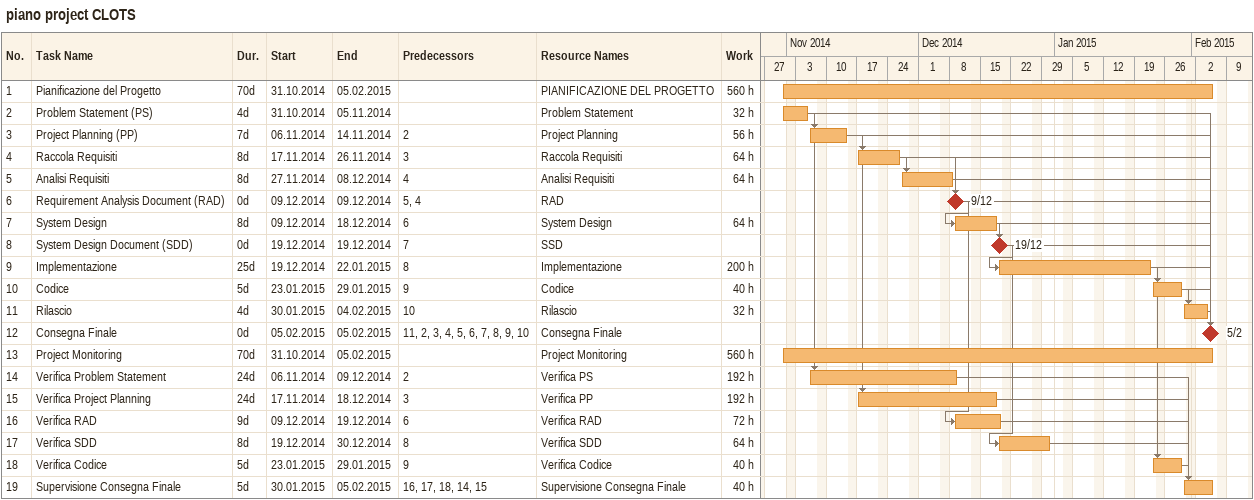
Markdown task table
piano project CLOTS

| ID | Task | Duration | Start | Finish | Predecessors | Resources | Work (h) |
|---|---|---|---|---|---|---|---|
| 1 | Pianificazione del Progetto | 70d | 2014-10-31 | 2015-02-05 |  | PIANIFICAZIONE DEL PROGETTO | 560 |
| 2 | Problem Statement (PS) | 4d | 2014-10-31 | 2014-11-05 |  | Problem Statement | 32 |
| 3 | Project Planning (PP) | 7d | 2014-11-06 | 2014-11-14 | 2 | Project Planning | 56 |
| 4 | Raccola Requisiti | 8d | 2014-11-17 | 2014-11-26 | 3 | Raccola Requisiti | 64 |
| 5 | Analisi Requisiti | 8d | 2014-11-27 | 2014-12-08 | 4 | Analisi Requisiti | 64 |
| 6 | Requirement Analysis Document (RAD) | 0d | 2014-12-09 | 2014-12-09 | 5, 4 | RAD |  |
| 7 | System Design | 8d | 2014-12-09 | 2014-12-18 | 6 | System Design | 64 |
| 8 | System Design Document (SDD) | 0d | 2014-12-19 | 2014-12-19 | 7 | SSD |  |
| 9 | Implementazione | 25d | 2014-12-19 | 2015-01-22 | 8 | Implementazione | 200 |
| 10 | Codice | 5d | 2015-01-23 | 2015-01-29 | 9 | Codice | 40 |
| 11 | Rilascio | 4d | 2015-01-30 | 2015-02-04 | 10 | Rilascio | 32 |
| 12 | Consegna Finale | 0d | 2015-02-05 | 2015-02-05 | 11, 2, 3, 4, 5, 6, 7, 8, 9, 10 | Consegna Finale |  |
| 13 | Project Monitoring | 70d | 2014-10-31 | 2015-02-05 |  | Project Monitoring | 560 |
| 14 | Verifica Problem Statement | 24d | 2014-11-06 | 2014-12-09 | 2 | Verifica PS | 192 |
| 15 | Verifica Project Planning | 24d | 2014-11-17 | 2014-12-18 | 3 | Verifica PP | 192 |
| 16 | Verifica RAD | 9d | 2014-12-09 | 2014-12-19 | 6 | Verifica RAD | 72 |
| 17 | Verifica SDD | 8d | 2014-12-19 | 2014-12-30 | 8 | Verifica SDD | 64 |
| 18 | Verifica Codice | 5d | 2015-01-23 | 2015-01-29 | 9 | Verifica Codice | 40 |
| 19 | Supervisione Consegna Finale | 5d | 2015-01-30 | 2015-02-05 | 16, 17, 18, 14, 15 | Supervisione Consegna Finale | 40 |
